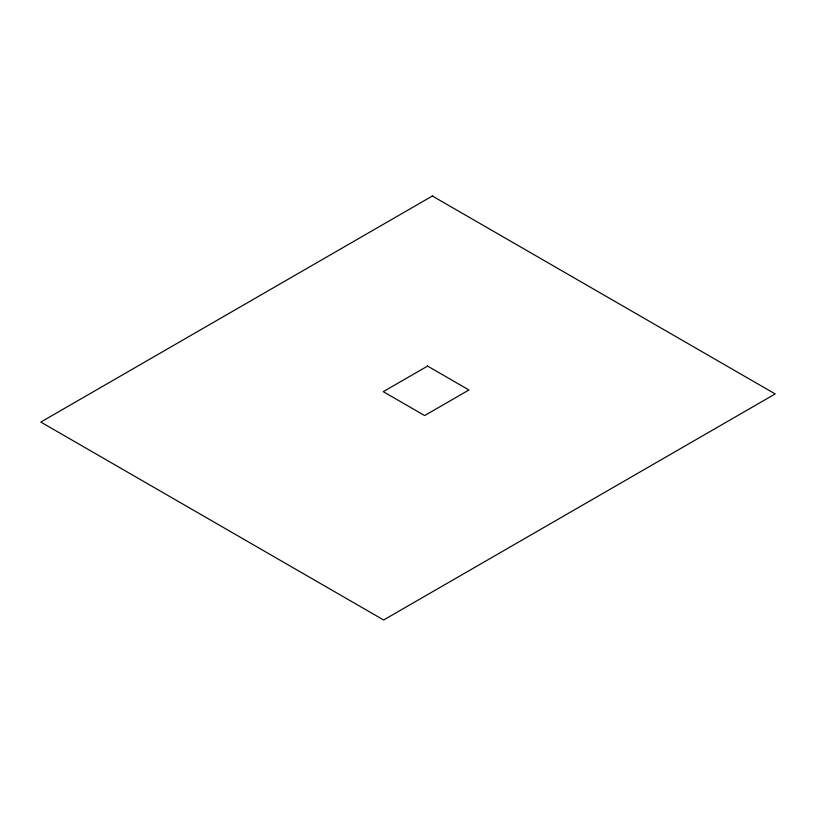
<?xml version="1.0" encoding="UTF-8"?>
<svg xmlns="http://www.w3.org/2000/svg" width="816" height="816" viewBox="0 0 816 816"><rect width="100%" height="100%" fill="white"/><g stroke="black" fill="none" stroke-linecap="round" stroke-linejoin="round"><path stroke-width="1.22" d="M432.358 196.003L40.8 422.066L383.642 619.997L775.2 393.934L432.358 196.003M427.574 366.078L383.255 391.67L424.636 415.558L468.955 389.977L427.574 366.078"/></g></svg>
